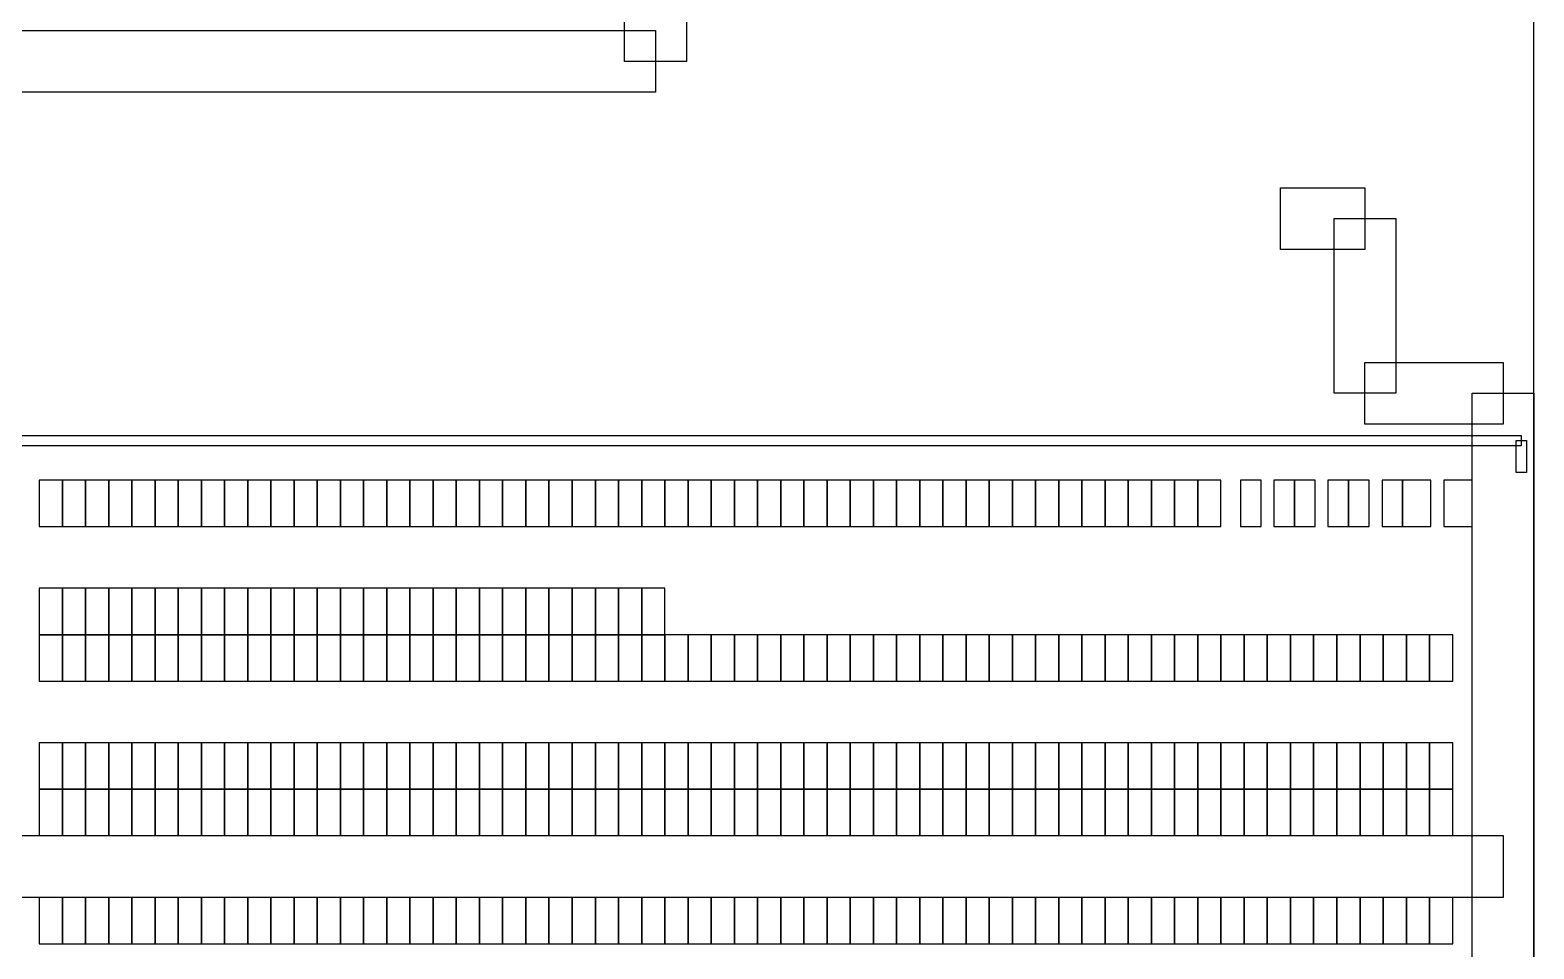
# Model space of a CAD drawing. Header units: metres. Extents: x 0 to 420, y -12 to 485.
# Drawn here: x 242 to 420, y 87.6 to 196.3 of the extents above; entities that cross this region are included whole.
import ezdxf

# ---------------------------------------------------------------- set-up
doc = ezdxf.new("R2010")
doc.units = ezdxf.units.M
for name, color, linetype in [('ASSUMED_BOUNDARY', 7, 'CONTINUOUS'), ('PARKING_L1', 7, 'CONTINUOUS'), ('PARKING_L1_ADA', 7, 'CONTINUOUS'), ('SITE_ROADS', 7, 'CONTINUOUS'), ('SITE_WALKS', 7, 'CONTINUOUS')]:
    doc.layers.add(name, color=color, linetype=linetype)

msp = doc.modelspace()

# ---------------------------------------------------------------- linework, layer by layer
at = {"layer": 'ASSUMED_BOUNDARY'}
msp.add_lwpolyline([(0, 0), (420, 0), (420, 485.4), (0, 485.4)], close=True, dxfattribs=at)
at = {"layer": 'PARKING_L1'}
for points in [[(243.048, 137.5776), (245.7912, 137.5776), (245.7912, 143.064), (243.048, 143.064)], [(245.7912, 137.5776), (248.5344, 137.5776), (248.5344, 143.064), (245.7912, 143.064)], [(248.5344, 137.5776), (251.2776, 137.5776), (251.2776, 143.064), (248.5344, 143.064)], [(251.2776, 137.5776), (254.0208, 137.5776), (254.0208, 143.064), (251.2776, 143.064)], [(254.0208, 137.5776), (256.764, 137.5776), (256.764, 143.064), (254.0208, 143.064)], [(256.764, 137.5776), (259.5072, 137.5776), (259.5072, 143.064), (256.764, 143.064)], [(259.5072, 137.5776), (262.2504, 137.5776), (262.2504, 143.064), (259.5072, 143.064)], [(262.2504, 137.5776), (264.9936, 137.5776), (264.9936, 143.064), (262.2504, 143.064)], [(264.9936, 137.5776), (267.7368, 137.5776), (267.7368, 143.064), (264.9936, 143.064)], [(267.7368, 137.5776), (270.48, 137.5776), (270.48, 143.064), (267.7368, 143.064)], [(270.48, 137.5776), (273.2232, 137.5776), (273.2232, 143.064), (270.48, 143.064)], [(273.2232, 137.5776), (275.9664, 137.5776), (275.9664, 143.064), (273.2232, 143.064)], [(275.9664, 137.5776), (278.7096, 137.5776), (278.7096, 143.064), (275.9664, 143.064)], [(278.7096, 137.5776), (281.4528, 137.5776), (281.4528, 143.064), (278.7096, 143.064)], [(281.4528, 137.5776), (284.196, 137.5776), (284.196, 143.064), (281.4528, 143.064)], [(284.196, 137.5776), (286.9392, 137.5776), (286.9392, 143.064), (284.196, 143.064)], [(286.9392, 137.5776), (289.6824, 137.5776), (289.6824, 143.064), (286.9392, 143.064)], [(289.6824, 137.5776), (292.4256, 137.5776), (292.4256, 143.064), (289.6824, 143.064)], [(292.4256, 137.5776), (295.1688, 137.5776), (295.1688, 143.064), (292.4256, 143.064)], [(295.1688, 137.5776), (297.912, 137.5776), (297.912, 143.064), (295.1688, 143.064)], [(297.912, 137.5776), (300.6552, 137.5776), (300.6552, 143.064), (297.912, 143.064)], [(300.6552, 137.5776), (303.3984, 137.5776), (303.3984, 143.064), (300.6552, 143.064)], [(303.3984, 137.5776), (306.1416, 137.5776), (306.1416, 143.064), (303.3984, 143.064)], [(306.1416, 137.5776), (308.8848, 137.5776), (308.8848, 143.064), (306.1416, 143.064)], [(308.8848, 137.5776), (311.628, 137.5776), (311.628, 143.064), (308.8848, 143.064)], [(311.628, 137.5776), (314.3712, 137.5776), (314.3712, 143.064), (311.628, 143.064)], [(314.3712, 137.5776), (317.1144, 137.5776), (317.1144, 143.064), (314.3712, 143.064)], [(317.1144, 137.5776), (319.8576, 137.5776), (319.8576, 143.064), (317.1144, 143.064)], [(319.8576, 137.5776), (322.6008, 137.5776), (322.6008, 143.064), (319.8576, 143.064)], [(322.6008, 137.5776), (325.344, 137.5776), (325.344, 143.064), (322.6008, 143.064)], [(325.344, 137.5776), (328.0872, 137.5776), (328.0872, 143.064), (325.344, 143.064)], [(328.0872, 137.5776), (330.8304, 137.5776), (330.8304, 143.064), (328.0872, 143.064)], [(330.8304, 137.5776), (333.5736, 137.5776), (333.5736, 143.064), (330.8304, 143.064)], [(333.5736, 137.5776), (336.3168, 137.5776), (336.3168, 143.064), (333.5736, 143.064)], [(336.3168, 137.5776), (339.06, 137.5776), (339.06, 143.064), (336.3168, 143.064)], [(339.06, 137.5776), (341.8032, 137.5776), (341.8032, 143.064), (339.06, 143.064)], [(341.8032, 137.5776), (344.5464, 137.5776), (344.5464, 143.064), (341.8032, 143.064)], [(344.5464, 137.5776), (347.2896, 137.5776), (347.2896, 143.064), (344.5464, 143.064)], [(347.2896, 137.5776), (350.0328, 137.5776), (350.0328, 143.064), (347.2896, 143.064)], [(350.0328, 137.5776), (352.776, 137.5776), (352.776, 143.064), (350.0328, 143.064)], [(352.776, 137.5776), (355.5192, 137.5776), (355.5192, 143.064), (352.776, 143.064)], [(355.5192, 137.5776), (358.2624, 137.5776), (358.2624, 143.064), (355.5192, 143.064)], [(358.2624, 137.5776), (361.0056, 137.5776), (361.0056, 143.064), (358.2624, 143.064)], [(361.0056, 137.5776), (363.7488, 137.5776), (363.7488, 143.064), (361.0056, 143.064)], [(363.7488, 137.5776), (366.492, 137.5776), (366.492, 143.064), (363.7488, 143.064)], [(366.492, 137.5776), (369.2352, 137.5776), (369.2352, 143.064), (366.492, 143.064)], [(369.2352, 137.5776), (371.9784, 137.5776), (371.9784, 143.064), (369.2352, 143.064)], [(371.9784, 137.5776), (374.7216, 137.5776), (374.7216, 143.064), (371.9784, 143.064)], [(374.7216, 137.5776), (377.4648, 137.5776), (377.4648, 143.064), (374.7216, 143.064)], [(377.4648, 137.5776), (380.208, 137.5776), (380.208, 143.064), (377.4648, 143.064)], [(380.208, 137.5776), (382.9512, 137.5776), (382.9512, 143.064), (380.208, 143.064)], [(243.048, 124.776), (245.7912, 124.776), (245.7912, 130.2624), (243.048, 130.2624)], [(245.7912, 124.776), (248.5344, 124.776), (248.5344, 130.2624), (245.7912, 130.2624)], [(248.5344, 124.776), (251.2776, 124.776), (251.2776, 130.2624), (248.5344, 130.2624)], [(251.2776, 124.776), (254.0208, 124.776), (254.0208, 130.2624), (251.2776, 130.2624)], [(254.0208, 124.776), (256.764, 124.776), (256.764, 130.2624), (254.0208, 130.2624)], [(256.764, 124.776), (259.5072, 124.776), (259.5072, 130.2624), (256.764, 130.2624)], [(259.5072, 124.776), (262.2504, 124.776), (262.2504, 130.2624), (259.5072, 130.2624)], [(262.2504, 124.776), (264.9936, 124.776), (264.9936, 130.2624), (262.2504, 130.2624)], [(264.9936, 124.776), (267.7368, 124.776), (267.7368, 130.2624), (264.9936, 130.2624)], [(267.7368, 124.776), (270.48, 124.776), (270.48, 130.2624), (267.7368, 130.2624)], [(270.48, 124.776), (273.2232, 124.776), (273.2232, 130.2624), (270.48, 130.2624)], [(273.2232, 124.776), (275.9664, 124.776), (275.9664, 130.2624), (273.2232, 130.2624)], [(275.9664, 124.776), (278.7096, 124.776), (278.7096, 130.2624), (275.9664, 130.2624)], [(278.7096, 124.776), (281.4528, 124.776), (281.4528, 130.2624), (278.7096, 130.2624)], [(281.4528, 124.776), (284.196, 124.776), (284.196, 130.2624), (281.4528, 130.2624)], [(284.196, 124.776), (286.9392, 124.776), (286.9392, 130.2624), (284.196, 130.2624)], [(286.9392, 124.776), (289.6824, 124.776), (289.6824, 130.2624), (286.9392, 130.2624)], [(289.6824, 124.776), (292.4256, 124.776), (292.4256, 130.2624), (289.6824, 130.2624)], [(292.4256, 124.776), (295.1688, 124.776), (295.1688, 130.2624), (292.4256, 130.2624)], [(295.1688, 124.776), (297.912, 124.776), (297.912, 130.2624), (295.1688, 130.2624)], [(297.912, 124.776), (300.6552, 124.776), (300.6552, 130.2624), (297.912, 130.2624)], [(300.6552, 124.776), (303.3984, 124.776), (303.3984, 130.2624), (300.6552, 130.2624)], [(303.3984, 124.776), (306.1416, 124.776), (306.1416, 130.2624), (303.3984, 130.2624)], [(306.1416, 124.776), (308.8848, 124.776), (308.8848, 130.2624), (306.1416, 130.2624)], [(308.8848, 124.776), (311.628, 124.776), (311.628, 130.2624), (308.8848, 130.2624)], [(311.628, 124.776), (314.3712, 124.776), (314.3712, 130.2624), (311.628, 130.2624)], [(314.3712, 124.776), (317.1144, 124.776), (317.1144, 130.2624), (314.3712, 130.2624)], [(243.048, 119.2896), (245.7912, 119.2896), (245.7912, 124.776), (243.048, 124.776)], [(245.7912, 119.2896), (248.5344, 119.2896), (248.5344, 124.776), (245.7912, 124.776)], [(248.5344, 119.2896), (251.2776, 119.2896), (251.2776, 124.776), (248.5344, 124.776)], [(251.2776, 119.2896), (254.0208, 119.2896), (254.0208, 124.776), (251.2776, 124.776)], [(254.0208, 119.2896), (256.764, 119.2896), (256.764, 124.776), (254.0208, 124.776)], [(256.764, 119.2896), (259.5072, 119.2896), (259.5072, 124.776), (256.764, 124.776)], [(259.5072, 119.2896), (262.2504, 119.2896), (262.2504, 124.776), (259.5072, 124.776)], [(262.2504, 119.2896), (264.9936, 119.2896), (264.9936, 124.776), (262.2504, 124.776)], [(264.9936, 119.2896), (267.7368, 119.2896), (267.7368, 124.776), (264.9936, 124.776)], [(267.7368, 119.2896), (270.48, 119.2896), (270.48, 124.776), (267.7368, 124.776)], [(270.48, 119.2896), (273.2232, 119.2896), (273.2232, 124.776), (270.48, 124.776)], [(273.2232, 119.2896), (275.9664, 119.2896), (275.9664, 124.776), (273.2232, 124.776)], [(275.9664, 119.2896), (278.7096, 119.2896), (278.7096, 124.776), (275.9664, 124.776)], [(278.7096, 119.2896), (281.4528, 119.2896), (281.4528, 124.776), (278.7096, 124.776)], [(281.4528, 119.2896), (284.196, 119.2896), (284.196, 124.776), (281.4528, 124.776)], [(284.196, 119.2896), (286.9392, 119.2896), (286.9392, 124.776), (284.196, 124.776)], [(286.9392, 119.2896), (289.6824, 119.2896), (289.6824, 124.776), (286.9392, 124.776)], [(289.6824, 119.2896), (292.4256, 119.2896), (292.4256, 124.776), (289.6824, 124.776)], [(292.4256, 119.2896), (295.1688, 119.2896), (295.1688, 124.776), (292.4256, 124.776)], [(295.1688, 119.2896), (297.912, 119.2896), (297.912, 124.776), (295.1688, 124.776)], [(297.912, 119.2896), (300.6552, 119.2896), (300.6552, 124.776), (297.912, 124.776)], [(300.6552, 119.2896), (303.3984, 119.2896), (303.3984, 124.776), (300.6552, 124.776)], [(303.3984, 119.2896), (306.1416, 119.2896), (306.1416, 124.776), (303.3984, 124.776)], [(306.1416, 119.2896), (308.8848, 119.2896), (308.8848, 124.776), (306.1416, 124.776)], [(308.8848, 119.2896), (311.628, 119.2896), (311.628, 124.776), (308.8848, 124.776)], [(311.628, 119.2896), (314.3712, 119.2896), (314.3712, 124.776), (311.628, 124.776)], [(314.3712, 119.2896), (317.1144, 119.2896), (317.1144, 124.776), (314.3712, 124.776)], [(317.1144, 119.2896), (319.8576, 119.2896), (319.8576, 124.776), (317.1144, 124.776)], [(319.8576, 119.2896), (322.6008, 119.2896), (322.6008, 124.776), (319.8576, 124.776)], [(322.6008, 119.2896), (325.344, 119.2896), (325.344, 124.776), (322.6008, 124.776)], [(325.344, 119.2896), (328.0872, 119.2896), (328.0872, 124.776), (325.344, 124.776)], [(328.0872, 119.2896), (330.8304, 119.2896), (330.8304, 124.776), (328.0872, 124.776)], [(330.8304, 119.2896), (333.5736, 119.2896), (333.5736, 124.776), (330.8304, 124.776)], [(333.5736, 119.2896), (336.3168, 119.2896), (336.3168, 124.776), (333.5736, 124.776)], [(336.3168, 119.2896), (339.06, 119.2896), (339.06, 124.776), (336.3168, 124.776)], [(339.06, 119.2896), (341.8032, 119.2896), (341.8032, 124.776), (339.06, 124.776)], [(341.8032, 119.2896), (344.5464, 119.2896), (344.5464, 124.776), (341.8032, 124.776)], [(344.5464, 119.2896), (347.2896, 119.2896), (347.2896, 124.776), (344.5464, 124.776)], [(347.2896, 119.2896), (350.0328, 119.2896), (350.0328, 124.776), (347.2896, 124.776)], [(350.0328, 119.2896), (352.776, 119.2896), (352.776, 124.776), (350.0328, 124.776)], [(352.776, 119.2896), (355.5192, 119.2896), (355.5192, 124.776), (352.776, 124.776)], [(355.5192, 119.2896), (358.2624, 119.2896), (358.2624, 124.776), (355.5192, 124.776)], [(358.2624, 119.2896), (361.0056, 119.2896), (361.0056, 124.776), (358.2624, 124.776)], [(361.0056, 119.2896), (363.7488, 119.2896), (363.7488, 124.776), (361.0056, 124.776)], [(363.7488, 119.2896), (366.492, 119.2896), (366.492, 124.776), (363.7488, 124.776)], [(366.492, 119.2896), (369.2352, 119.2896), (369.2352, 124.776), (366.492, 124.776)], [(369.2352, 119.2896), (371.9784, 119.2896), (371.9784, 124.776), (369.2352, 124.776)], [(371.9784, 119.2896), (374.7216, 119.2896), (374.7216, 124.776), (371.9784, 124.776)], [(374.7216, 119.2896), (377.4648, 119.2896), (377.4648, 124.776), (374.7216, 124.776)], [(377.4648, 119.2896), (380.208, 119.2896), (380.208, 124.776), (377.4648, 124.776)], [(380.208, 119.2896), (382.9512, 119.2896), (382.9512, 124.776), (380.208, 124.776)], [(382.9512, 119.2896), (385.6944, 119.2896), (385.6944, 124.776), (382.9512, 124.776)], [(385.6944, 119.2896), (388.4376, 119.2896), (388.4376, 124.776), (385.6944, 124.776)], [(388.4376, 119.2896), (391.1808, 119.2896), (391.1808, 124.776), (388.4376, 124.776)], [(391.1808, 119.2896), (393.924, 119.2896), (393.924, 124.776), (391.1808, 124.776)], [(393.924, 119.2896), (396.6672, 119.2896), (396.6672, 124.776), (393.924, 124.776)], [(396.6672, 119.2896), (399.4104, 119.2896), (399.4104, 124.776), (396.6672, 124.776)], [(399.4104, 119.2896), (402.1536, 119.2896), (402.1536, 124.776), (399.4104, 124.776)], [(402.1536, 119.2896), (404.8968, 119.2896), (404.8968, 124.776), (402.1536, 124.776)], [(404.8968, 119.2896), (407.64, 119.2896), (407.64, 124.776), (404.8968, 124.776)], [(407.64, 119.2896), (410.3832, 119.2896), (410.3832, 124.776), (407.64, 124.776)], [(243.048, 106.488), (245.7912, 106.488), (245.7912, 111.9744), (243.048, 111.9744)], [(245.7912, 106.488), (248.5344, 106.488), (248.5344, 111.9744), (245.7912, 111.9744)], [(248.5344, 106.488), (251.2776, 106.488), (251.2776, 111.9744), (248.5344, 111.9744)], [(251.2776, 106.488), (254.0208, 106.488), (254.0208, 111.9744), (251.2776, 111.9744)], [(254.0208, 106.488), (256.764, 106.488), (256.764, 111.9744), (254.0208, 111.9744)], [(256.764, 106.488), (259.5072, 106.488), (259.5072, 111.9744), (256.764, 111.9744)], [(259.5072, 106.488), (262.2504, 106.488), (262.2504, 111.9744), (259.5072, 111.9744)], [(262.2504, 106.488), (264.9936, 106.488), (264.9936, 111.9744), (262.2504, 111.9744)], [(264.9936, 106.488), (267.7368, 106.488), (267.7368, 111.9744), (264.9936, 111.9744)], [(267.7368, 106.488), (270.48, 106.488), (270.48, 111.9744), (267.7368, 111.9744)], [(270.48, 106.488), (273.2232, 106.488), (273.2232, 111.9744), (270.48, 111.9744)], [(273.2232, 106.488), (275.9664, 106.488), (275.9664, 111.9744), (273.2232, 111.9744)], [(275.9664, 106.488), (278.7096, 106.488), (278.7096, 111.9744), (275.9664, 111.9744)], [(278.7096, 106.488), (281.4528, 106.488), (281.4528, 111.9744), (278.7096, 111.9744)], [(281.4528, 106.488), (284.196, 106.488), (284.196, 111.9744), (281.4528, 111.9744)], [(284.196, 106.488), (286.9392, 106.488), (286.9392, 111.9744), (284.196, 111.9744)], [(286.9392, 106.488), (289.6824, 106.488), (289.6824, 111.9744), (286.9392, 111.9744)], [(289.6824, 106.488), (292.4256, 106.488), (292.4256, 111.9744), (289.6824, 111.9744)], [(292.4256, 106.488), (295.1688, 106.488), (295.1688, 111.9744), (292.4256, 111.9744)], [(295.1688, 106.488), (297.912, 106.488), (297.912, 111.9744), (295.1688, 111.9744)], [(297.912, 106.488), (300.6552, 106.488), (300.6552, 111.9744), (297.912, 111.9744)], [(300.6552, 106.488), (303.3984, 106.488), (303.3984, 111.9744), (300.6552, 111.9744)], [(303.3984, 106.488), (306.1416, 106.488), (306.1416, 111.9744), (303.3984, 111.9744)], [(306.1416, 106.488), (308.8848, 106.488), (308.8848, 111.9744), (306.1416, 111.9744)], [(308.8848, 106.488), (311.628, 106.488), (311.628, 111.9744), (308.8848, 111.9744)], [(311.628, 106.488), (314.3712, 106.488), (314.3712, 111.9744), (311.628, 111.9744)], [(314.3712, 106.488), (317.1144, 106.488), (317.1144, 111.9744), (314.3712, 111.9744)], [(317.1144, 106.488), (319.8576, 106.488), (319.8576, 111.9744), (317.1144, 111.9744)], [(319.8576, 106.488), (322.6008, 106.488), (322.6008, 111.9744), (319.8576, 111.9744)], [(322.6008, 106.488), (325.344, 106.488), (325.344, 111.9744), (322.6008, 111.9744)], [(325.344, 106.488), (328.0872, 106.488), (328.0872, 111.9744), (325.344, 111.9744)], [(328.0872, 106.488), (330.8304, 106.488), (330.8304, 111.9744), (328.0872, 111.9744)], [(330.8304, 106.488), (333.5736, 106.488), (333.5736, 111.9744), (330.8304, 111.9744)], [(333.5736, 106.488), (336.3168, 106.488), (336.3168, 111.9744), (333.5736, 111.9744)], [(336.3168, 106.488), (339.06, 106.488), (339.06, 111.9744), (336.3168, 111.9744)], [(339.06, 106.488), (341.8032, 106.488), (341.8032, 111.9744), (339.06, 111.9744)], [(341.8032, 106.488), (344.5464, 106.488), (344.5464, 111.9744), (341.8032, 111.9744)], [(344.5464, 106.488), (347.2896, 106.488), (347.2896, 111.9744), (344.5464, 111.9744)], [(347.2896, 106.488), (350.0328, 106.488), (350.0328, 111.9744), (347.2896, 111.9744)], [(350.0328, 106.488), (352.776, 106.488), (352.776, 111.9744), (350.0328, 111.9744)], [(352.776, 106.488), (355.5192, 106.488), (355.5192, 111.9744), (352.776, 111.9744)], [(355.5192, 106.488), (358.2624, 106.488), (358.2624, 111.9744), (355.5192, 111.9744)], [(358.2624, 106.488), (361.0056, 106.488), (361.0056, 111.9744), (358.2624, 111.9744)], [(361.0056, 106.488), (363.7488, 106.488), (363.7488, 111.9744), (361.0056, 111.9744)], [(363.7488, 106.488), (366.492, 106.488), (366.492, 111.9744), (363.7488, 111.9744)], [(366.492, 106.488), (369.2352, 106.488), (369.2352, 111.9744), (366.492, 111.9744)], [(369.2352, 106.488), (371.9784, 106.488), (371.9784, 111.9744), (369.2352, 111.9744)], [(371.9784, 106.488), (374.7216, 106.488), (374.7216, 111.9744), (371.9784, 111.9744)], [(374.7216, 106.488), (377.4648, 106.488), (377.4648, 111.9744), (374.7216, 111.9744)], [(377.4648, 106.488), (380.208, 106.488), (380.208, 111.9744), (377.4648, 111.9744)], [(380.208, 106.488), (382.9512, 106.488), (382.9512, 111.9744), (380.208, 111.9744)], [(382.9512, 106.488), (385.6944, 106.488), (385.6944, 111.9744), (382.9512, 111.9744)], [(385.6944, 106.488), (388.4376, 106.488), (388.4376, 111.9744), (385.6944, 111.9744)], [(388.4376, 106.488), (391.1808, 106.488), (391.1808, 111.9744), (388.4376, 111.9744)], [(391.1808, 106.488), (393.924, 106.488), (393.924, 111.9744), (391.1808, 111.9744)], [(393.924, 106.488), (396.6672, 106.488), (396.6672, 111.9744), (393.924, 111.9744)], [(396.6672, 106.488), (399.4104, 106.488), (399.4104, 111.9744), (396.6672, 111.9744)], [(399.4104, 106.488), (402.1536, 106.488), (402.1536, 111.9744), (399.4104, 111.9744)], [(402.1536, 106.488), (404.8968, 106.488), (404.8968, 111.9744), (402.1536, 111.9744)], [(404.8968, 106.488), (407.64, 106.488), (407.64, 111.9744), (404.8968, 111.9744)], [(407.64, 106.488), (410.3832, 106.488), (410.3832, 111.9744), (407.64, 111.9744)], [(243.048, 101.0016), (245.7912, 101.0016), (245.7912, 106.488), (243.048, 106.488)], [(245.7912, 101.0016), (248.5344, 101.0016), (248.5344, 106.488), (245.7912, 106.488)], [(248.5344, 101.0016), (251.2776, 101.0016), (251.2776, 106.488), (248.5344, 106.488)], [(251.2776, 101.0016), (254.0208, 101.0016), (254.0208, 106.488), (251.2776, 106.488)], [(254.0208, 101.0016), (256.764, 101.0016), (256.764, 106.488), (254.0208, 106.488)], [(256.764, 101.0016), (259.5072, 101.0016), (259.5072, 106.488), (256.764, 106.488)], [(259.5072, 101.0016), (262.2504, 101.0016), (262.2504, 106.488), (259.5072, 106.488)], [(262.2504, 101.0016), (264.9936, 101.0016), (264.9936, 106.488), (262.2504, 106.488)], [(264.9936, 101.0016), (267.7368, 101.0016), (267.7368, 106.488), (264.9936, 106.488)], [(267.7368, 101.0016), (270.48, 101.0016), (270.48, 106.488), (267.7368, 106.488)], [(270.48, 101.0016), (273.2232, 101.0016), (273.2232, 106.488), (270.48, 106.488)], [(273.2232, 101.0016), (275.9664, 101.0016), (275.9664, 106.488), (273.2232, 106.488)], [(275.9664, 101.0016), (278.7096, 101.0016), (278.7096, 106.488), (275.9664, 106.488)], [(278.7096, 101.0016), (281.4528, 101.0016), (281.4528, 106.488), (278.7096, 106.488)], [(281.4528, 101.0016), (284.196, 101.0016), (284.196, 106.488), (281.4528, 106.488)], [(284.196, 101.0016), (286.9392, 101.0016), (286.9392, 106.488), (284.196, 106.488)], [(286.9392, 101.0016), (289.6824, 101.0016), (289.6824, 106.488), (286.9392, 106.488)], [(289.6824, 101.0016), (292.4256, 101.0016), (292.4256, 106.488), (289.6824, 106.488)], [(292.4256, 101.0016), (295.1688, 101.0016), (295.1688, 106.488), (292.4256, 106.488)], [(295.1688, 101.0016), (297.912, 101.0016), (297.912, 106.488), (295.1688, 106.488)], [(297.912, 101.0016), (300.6552, 101.0016), (300.6552, 106.488), (297.912, 106.488)], [(300.6552, 101.0016), (303.3984, 101.0016), (303.3984, 106.488), (300.6552, 106.488)], [(303.3984, 101.0016), (306.1416, 101.0016), (306.1416, 106.488), (303.3984, 106.488)], [(306.1416, 101.0016), (308.8848, 101.0016), (308.8848, 106.488), (306.1416, 106.488)], [(308.8848, 101.0016), (311.628, 101.0016), (311.628, 106.488), (308.8848, 106.488)], [(311.628, 101.0016), (314.3712, 101.0016), (314.3712, 106.488), (311.628, 106.488)], [(314.3712, 101.0016), (317.1144, 101.0016), (317.1144, 106.488), (314.3712, 106.488)], [(317.1144, 101.0016), (319.8576, 101.0016), (319.8576, 106.488), (317.1144, 106.488)], [(319.8576, 101.0016), (322.6008, 101.0016), (322.6008, 106.488), (319.8576, 106.488)], [(322.6008, 101.0016), (325.344, 101.0016), (325.344, 106.488), (322.6008, 106.488)], [(325.344, 101.0016), (328.0872, 101.0016), (328.0872, 106.488), (325.344, 106.488)], [(328.0872, 101.0016), (330.8304, 101.0016), (330.8304, 106.488), (328.0872, 106.488)], [(330.8304, 101.0016), (333.5736, 101.0016), (333.5736, 106.488), (330.8304, 106.488)], [(333.5736, 101.0016), (336.3168, 101.0016), (336.3168, 106.488), (333.5736, 106.488)], [(336.3168, 101.0016), (339.06, 101.0016), (339.06, 106.488), (336.3168, 106.488)], [(339.06, 101.0016), (341.8032, 101.0016), (341.8032, 106.488), (339.06, 106.488)], [(341.8032, 101.0016), (344.5464, 101.0016), (344.5464, 106.488), (341.8032, 106.488)], [(344.5464, 101.0016), (347.2896, 101.0016), (347.2896, 106.488), (344.5464, 106.488)], [(347.2896, 101.0016), (350.0328, 101.0016), (350.0328, 106.488), (347.2896, 106.488)], [(350.0328, 101.0016), (352.776, 101.0016), (352.776, 106.488), (350.0328, 106.488)], [(352.776, 101.0016), (355.5192, 101.0016), (355.5192, 106.488), (352.776, 106.488)], [(355.5192, 101.0016), (358.2624, 101.0016), (358.2624, 106.488), (355.5192, 106.488)], [(358.2624, 101.0016), (361.0056, 101.0016), (361.0056, 106.488), (358.2624, 106.488)], [(361.0056, 101.0016), (363.7488, 101.0016), (363.7488, 106.488), (361.0056, 106.488)], [(363.7488, 101.0016), (366.492, 101.0016), (366.492, 106.488), (363.7488, 106.488)], [(366.492, 101.0016), (369.2352, 101.0016), (369.2352, 106.488), (366.492, 106.488)], [(369.2352, 101.0016), (371.9784, 101.0016), (371.9784, 106.488), (369.2352, 106.488)], [(371.9784, 101.0016), (374.7216, 101.0016), (374.7216, 106.488), (371.9784, 106.488)], [(374.7216, 101.0016), (377.4648, 101.0016), (377.4648, 106.488), (374.7216, 106.488)], [(377.4648, 101.0016), (380.208, 101.0016), (380.208, 106.488), (377.4648, 106.488)], [(380.208, 101.0016), (382.9512, 101.0016), (382.9512, 106.488), (380.208, 106.488)], [(382.9512, 101.0016), (385.6944, 101.0016), (385.6944, 106.488), (382.9512, 106.488)], [(385.6944, 101.0016), (388.4376, 101.0016), (388.4376, 106.488), (385.6944, 106.488)], [(388.4376, 101.0016), (391.1808, 101.0016), (391.1808, 106.488), (388.4376, 106.488)], [(391.1808, 101.0016), (393.924, 101.0016), (393.924, 106.488), (391.1808, 106.488)], [(393.924, 101.0016), (396.6672, 101.0016), (396.6672, 106.488), (393.924, 106.488)], [(396.6672, 101.0016), (399.4104, 101.0016), (399.4104, 106.488), (396.6672, 106.488)], [(399.4104, 101.0016), (402.1536, 101.0016), (402.1536, 106.488), (399.4104, 106.488)], [(402.1536, 101.0016), (404.8968, 101.0016), (404.8968, 106.488), (402.1536, 106.488)], [(404.8968, 101.0016), (407.64, 101.0016), (407.64, 106.488), (404.8968, 106.488)], [(407.64, 101.0016), (410.3832, 101.0016), (410.3832, 106.488), (407.64, 106.488)], [(243.048, 88.2), (245.7912, 88.2), (245.7912, 93.6864), (243.048, 93.6864)], [(245.7912, 88.2), (248.5344, 88.2), (248.5344, 93.6864), (245.7912, 93.6864)], [(248.5344, 88.2), (251.2776, 88.2), (251.2776, 93.6864), (248.5344, 93.6864)], [(251.2776, 88.2), (254.0208, 88.2), (254.0208, 93.6864), (251.2776, 93.6864)], [(254.0208, 88.2), (256.764, 88.2), (256.764, 93.6864), (254.0208, 93.6864)], [(256.764, 88.2), (259.5072, 88.2), (259.5072, 93.6864), (256.764, 93.6864)], [(259.5072, 88.2), (262.2504, 88.2), (262.2504, 93.6864), (259.5072, 93.6864)], [(262.2504, 88.2), (264.9936, 88.2), (264.9936, 93.6864), (262.2504, 93.6864)], [(264.9936, 88.2), (267.7368, 88.2), (267.7368, 93.6864), (264.9936, 93.6864)], [(267.7368, 88.2), (270.48, 88.2), (270.48, 93.6864), (267.7368, 93.6864)], [(270.48, 88.2), (273.2232, 88.2), (273.2232, 93.6864), (270.48, 93.6864)], [(273.2232, 88.2), (275.9664, 88.2), (275.9664, 93.6864), (273.2232, 93.6864)], [(275.9664, 88.2), (278.7096, 88.2), (278.7096, 93.6864), (275.9664, 93.6864)], [(278.7096, 88.2), (281.4528, 88.2), (281.4528, 93.6864), (278.7096, 93.6864)], [(281.4528, 88.2), (284.196, 88.2), (284.196, 93.6864), (281.4528, 93.6864)], [(284.196, 88.2), (286.9392, 88.2), (286.9392, 93.6864), (284.196, 93.6864)], [(286.9392, 88.2), (289.6824, 88.2), (289.6824, 93.6864), (286.9392, 93.6864)], [(289.6824, 88.2), (292.4256, 88.2), (292.4256, 93.6864), (289.6824, 93.6864)], [(292.4256, 88.2), (295.1688, 88.2), (295.1688, 93.6864), (292.4256, 93.6864)], [(295.1688, 88.2), (297.912, 88.2), (297.912, 93.6864), (295.1688, 93.6864)], [(297.912, 88.2), (300.6552, 88.2), (300.6552, 93.6864), (297.912, 93.6864)], [(300.6552, 88.2), (303.3984, 88.2), (303.3984, 93.6864), (300.6552, 93.6864)], [(303.3984, 88.2), (306.1416, 88.2), (306.1416, 93.6864), (303.3984, 93.6864)], [(306.1416, 88.2), (308.8848, 88.2), (308.8848, 93.6864), (306.1416, 93.6864)], [(308.8848, 88.2), (311.628, 88.2), (311.628, 93.6864), (308.8848, 93.6864)], [(311.628, 88.2), (314.3712, 88.2), (314.3712, 93.6864), (311.628, 93.6864)], [(314.3712, 88.2), (317.1144, 88.2), (317.1144, 93.6864), (314.3712, 93.6864)], [(317.1144, 88.2), (319.8576, 88.2), (319.8576, 93.6864), (317.1144, 93.6864)], [(319.8576, 88.2), (322.6008, 88.2), (322.6008, 93.6864), (319.8576, 93.6864)], [(322.6008, 88.2), (325.344, 88.2), (325.344, 93.6864), (322.6008, 93.6864)], [(325.344, 88.2), (328.0872, 88.2), (328.0872, 93.6864), (325.344, 93.6864)], [(328.0872, 88.2), (330.8304, 88.2), (330.8304, 93.6864), (328.0872, 93.6864)], [(330.8304, 88.2), (333.5736, 88.2), (333.5736, 93.6864), (330.8304, 93.6864)], [(333.5736, 88.2), (336.3168, 88.2), (336.3168, 93.6864), (333.5736, 93.6864)], [(336.3168, 88.2), (339.06, 88.2), (339.06, 93.6864), (336.3168, 93.6864)], [(339.06, 88.2), (341.8032, 88.2), (341.8032, 93.6864), (339.06, 93.6864)], [(341.8032, 88.2), (344.5464, 88.2), (344.5464, 93.6864), (341.8032, 93.6864)], [(344.5464, 88.2), (347.2896, 88.2), (347.2896, 93.6864), (344.5464, 93.6864)], [(347.2896, 88.2), (350.0328, 88.2), (350.0328, 93.6864), (347.2896, 93.6864)], [(350.0328, 88.2), (352.776, 88.2), (352.776, 93.6864), (350.0328, 93.6864)], [(352.776, 88.2), (355.5192, 88.2), (355.5192, 93.6864), (352.776, 93.6864)], [(355.5192, 88.2), (358.2624, 88.2), (358.2624, 93.6864), (355.5192, 93.6864)], [(358.2624, 88.2), (361.0056, 88.2), (361.0056, 93.6864), (358.2624, 93.6864)], [(361.0056, 88.2), (363.7488, 88.2), (363.7488, 93.6864), (361.0056, 93.6864)], [(363.7488, 88.2), (366.492, 88.2), (366.492, 93.6864), (363.7488, 93.6864)], [(366.492, 88.2), (369.2352, 88.2), (369.2352, 93.6864), (366.492, 93.6864)], [(369.2352, 88.2), (371.9784, 88.2), (371.9784, 93.6864), (369.2352, 93.6864)], [(371.9784, 88.2), (374.7216, 88.2), (374.7216, 93.6864), (371.9784, 93.6864)], [(374.7216, 88.2), (377.4648, 88.2), (377.4648, 93.6864), (374.7216, 93.6864)], [(377.4648, 88.2), (380.208, 88.2), (380.208, 93.6864), (377.4648, 93.6864)], [(380.208, 88.2), (382.9512, 88.2), (382.9512, 93.6864), (380.208, 93.6864)], [(382.9512, 88.2), (385.6944, 88.2), (385.6944, 93.6864), (382.9512, 93.6864)], [(385.6944, 88.2), (388.4376, 88.2), (388.4376, 93.6864), (385.6944, 93.6864)], [(388.4376, 88.2), (391.1808, 88.2), (391.1808, 93.6864), (388.4376, 93.6864)], [(391.1808, 88.2), (393.924, 88.2), (393.924, 93.6864), (391.1808, 93.6864)], [(393.924, 88.2), (396.6672, 88.2), (396.6672, 93.6864), (393.924, 93.6864)], [(396.6672, 88.2), (399.4104, 88.2), (399.4104, 93.6864), (396.6672, 93.6864)], [(399.4104, 88.2), (402.1536, 88.2), (402.1536, 93.6864), (399.4104, 93.6864)], [(402.1536, 88.2), (404.8968, 88.2), (404.8968, 93.6864), (402.1536, 93.6864)], [(404.8968, 88.2), (407.64, 88.2), (407.64, 93.6864), (404.8968, 93.6864)], [(407.64, 88.2), (410.3832, 88.2), (410.3832, 93.6864), (407.64, 93.6864)]]:
    msp.add_lwpolyline(points, close=True, dxfattribs=at)
at = {"layer": 'PARKING_L1_ADA'}
for points in [[(385.2528, 137.5776), (387.6912, 137.5776), (387.6912, 143.064), (385.2528, 143.064)], [(389.2152, 137.5776), (391.6536, 137.5776), (391.6536, 143.064), (389.2152, 143.064)], [(391.6536, 137.5776), (394.092, 137.5776), (394.092, 143.064), (391.6536, 143.064)], [(395.616, 137.5776), (398.0544, 137.5776), (398.0544, 143.064), (395.616, 143.064)], [(398.0544, 137.5776), (400.4928, 137.5776), (400.4928, 143.064), (398.0544, 143.064)], [(402.0168, 137.5776), (404.4552, 137.5776), (404.4552, 143.064), (402.0168, 143.064)], [(404.4552, 137.5776), (407.808, 137.5776), (407.808, 143.064), (404.4552, 143.064)], [(409.332, 137.5776), (412.6848, 137.5776), (412.6848, 143.064), (409.332, 143.064)]]:
    msp.add_lwpolyline(points, close=True, dxfattribs=at)
at = {"layer": 'SITE_ROADS'}
for points in [[(312.3424, 192.6), (312.3424, 206.338827), (319.6576, 206.338827), (319.6576, 192.6)], [(235.2, 196.2576), (316, 196.2576), (316, 188.9424), (235.2, 188.9424)], [(400, 170.3424), (390, 170.3424), (390, 177.6576), (400, 177.6576)], [(396.3424, 153.333333), (396.3424, 174), (403.6576, 174), (403.6576, 153.333333)], [(416.3424, 149.675733), (400, 149.675733), (400, 156.990933), (416.3424, 156.990933)], [(412.6848, 14), (412.6848, 153.333333), (420, 153.333333), (420, 14)], [(416.3424, 93.6864), (235.2, 93.6864), (235.2, 101.0016), (416.3424, 101.0016)]]:
    msp.add_lwpolyline(points, close=True, dxfattribs=at)
at = {"layer": 'SITE_WALKS'}
for points in [[(418.5, 147.123333), (228, 147.123333), (228, 148.343333), (418.5, 148.343333)], [(417.89, 143.964), (417.89, 147.733333), (419.11, 147.733333), (419.11, 143.964)]]:
    msp.add_lwpolyline(points, close=True, dxfattribs=at)

doc.saveas('drawing.dxf')
